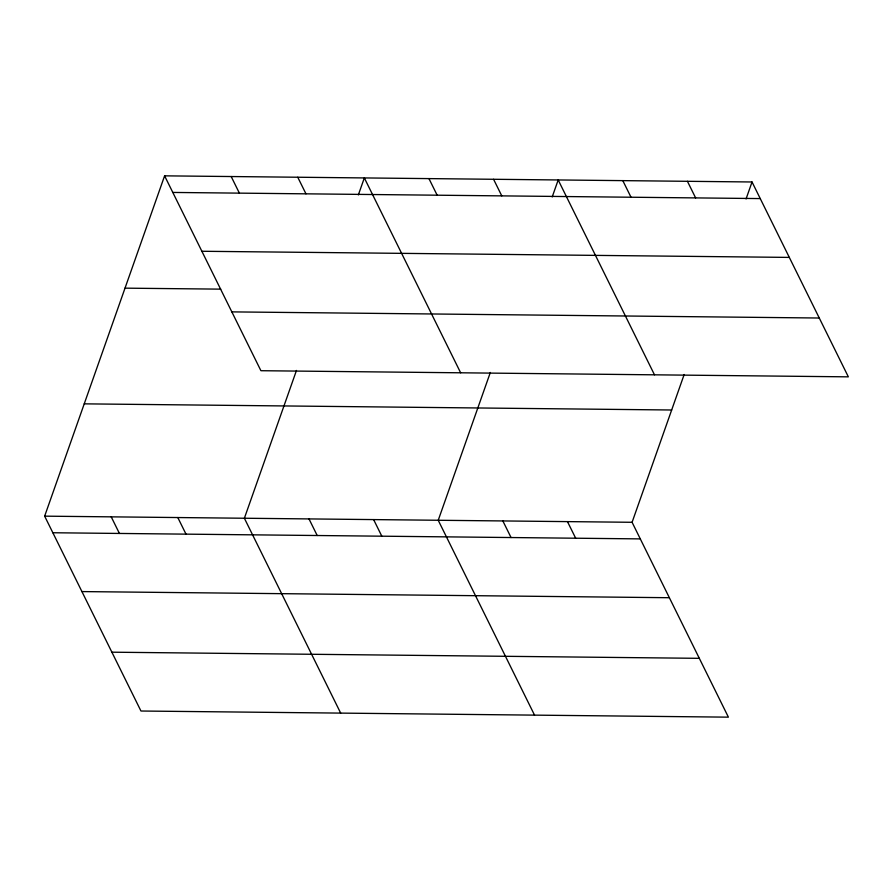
<?xml version="1.0" encoding="UTF-8"?>
<svg xmlns="http://www.w3.org/2000/svg" width="893" height="893" viewBox="0 0 893 893"><rect width="100%" height="100%" fill="white"/><g stroke="black" fill="none" stroke-linecap="round" stroke-linejoin="round"><path stroke-width="1.34" d="M684.183 374.491L632.088 522.293L728.398 717.157L140.96 711.018L44.65 516.154L164.602 175.843L752.04 181.982L848.35 376.846L260.912 370.707L164.602 175.843M296.476 370.439L244.381 518.241L340.679 713.105M358.35 194.908L364.333 177.93L460.643 372.794M490.335 372.47L438.229 520.273L534.539 715.126M552.209 196.94L558.192 179.962L654.491 374.814M746.057 198.96L752.04 181.982M172.807 192.441L760.244 198.581M201.885 251.268L789.323 257.407M125.02 288.149L220.727 289.142M231.834 311.88L819.272 318.02M84.232 403.848L671.67 409.999M44.65 516.154L632.088 522.293M52.854 532.753L640.292 538.892M81.922 591.579L669.359 597.718M111.882 652.191L699.319 658.331M687.431 181.312L695.625 197.9M622.812 180.632L631.005 197.23M493.572 179.281L501.777 195.88M428.953 178.611L437.157 195.199M567.468 521.624L575.672 538.211M502.848 520.943L511.053 537.541M297.76 177.238L305.964 193.837M231.187 176.546L239.38 193.134M373.62 519.592L381.813 536.191M309 518.922L317.194 535.51M177.807 517.549L186.001 534.148M111.223 516.857L119.428 533.445"/></g></svg>
